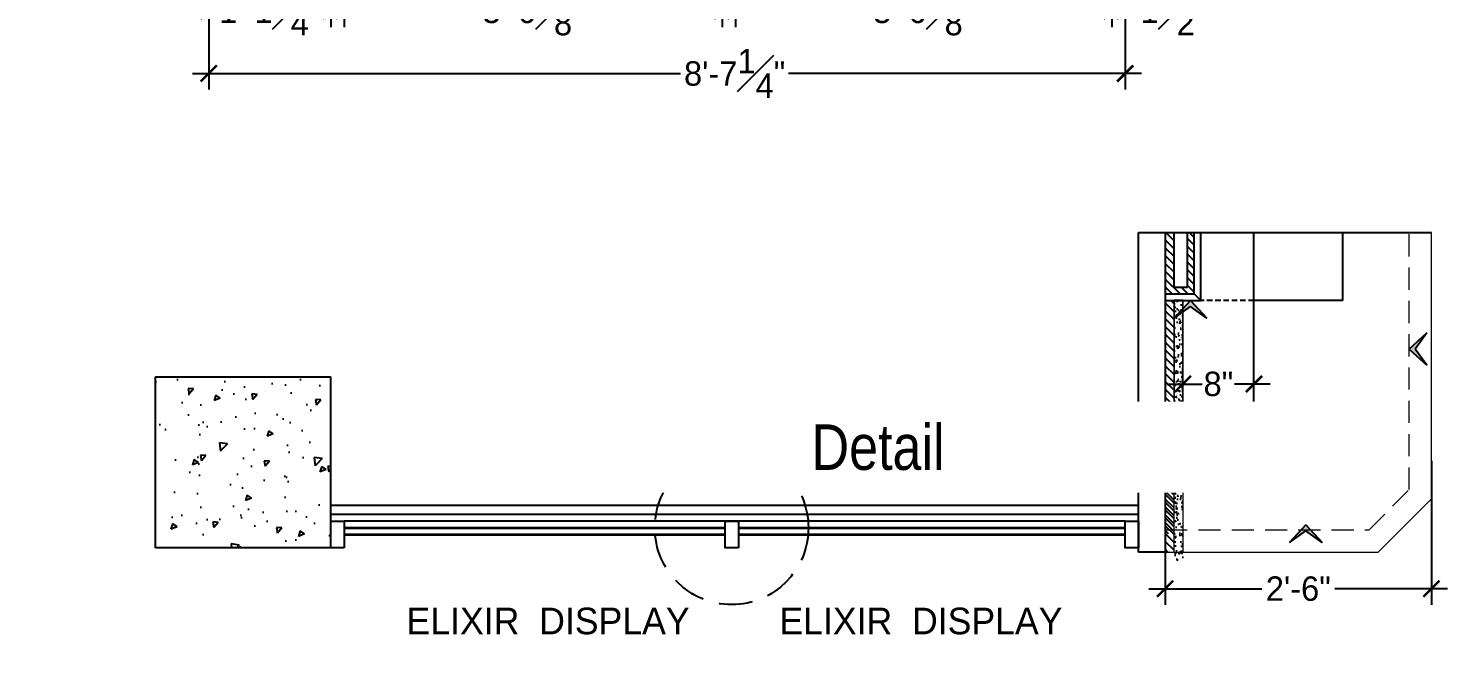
# Model space of a CAD drawing. Header units: inches. Extents: x -137722 to 81594, y -22256 to -1207.
# Drawn here: x -60980.6 to -60820.7, y -2159.5 to -2089.7 of the extents above; entities that cross this region are included whole.
import ezdxf

# ---------------------------------------------------------------- set-up
doc = ezdxf.new("R2010")
doc.units = ezdxf.units.IN
doc.header["$LTSCALE"] = 0.05
doc.header["$MEASUREMENT"] = 0
doc.header["$PDMODE"] = 3
doc.header["$PDSIZE"] = -4
doc.linetypes.add('A2-XREF-115_FURN$0$HIDDEN', pattern=[0.375, 0.25, -0.125])
doc.linetypes.add('DASHED2', pattern=[0.375, 0.25, -0.125])
doc.layers.get('Defpoints').update_dxf_attribs({"linetype": 'DASHED2'})
for name, color, linetype in [('00 floor', 7, 'Continuous'), ('Civil Dimension - Text', 7, 'Continuous'), ('Flooring Hatch', 251, 'Continuous'), ('HATCH', 251, 'Continuous'), ('text', 176, 'Continuous'), ('Vector Graphics', 7, 'Continuous')]:
    doc.layers.add(name, color=color, linetype=linetype)
doc.layers.add('FURNITURE', color=36, linetype='Continuous', lineweight=18)
doc.layers.add('WALL', color=7, linetype='Continuous', lineweight=35)
doc.styles.add('4MMOF3-8', font='ARIALN.TTF', dxfattribs={"height": 5.12})
doc.styles.add('9-128OF1-4', font='stylu.ttf')
doc.dimstyles.new('DIM 1-4', dxfattribs={"dimtxt": 3.0792, "dimasz": 1.82, "dimexe": 1.82, "dimexo": 0, "dimgap": 0.09, "dimtad": 0, "dimzin": 0, "dimdsep": 46, "dimlunit": 4, "dimtxsty": '9-128OF1-4', "dimblk": 'ARCHTICK', "dimcen": 1.8125, "dimdle": 1.82, "dimclrd": 8, "dimclre": 8, "dimadec": 0, "dimazin": 0, "dimtfac": 1, "dimtofl": 0, "dimtmove": 0, "dimatfit": 3, "dimldrblk": 'OPEN90', "dimfxl": 1, "dimtolj": 1, "dimtzin": 0, "dimlwd": -1, "dimarcsym": 0})

# ---------------------------------------------------------------- blocks, each defined once
blk = doc.blocks.new('adwawd')
at = {"layer": 'Flooring Hatch', "ltscale": 50, "true_color": 0xcd6928, "transparency": 33554687}
h = blk.add_hatch(color=32, dxfattribs=at)
h.dxf.hatch_style = 1
h.paths.add_polyline_path([(-77941.34, -7094.04), (-77946.01, -7099.05), (-77941.34, -7095.73), (-77936.68, -7099.05)])
at = {"layer": 'Civil Dimension - Text', "color": 2, "ltscale": 50}
for p, q in [((-77941.34, -7094.04), (-77946.01, -7099.05)), ((-77941.34, -7094.04), (-77936.68, -7099.05)), ((-77946.01, -7099.05), (-77941.34, -7095.73)), ((-77936.68, -7099.05), (-77941.34, -7095.73))]:
    blk.add_line(p, q, dxfattribs=at)
blk = doc.blocks.new('_ArchTick')
at = {"color": 0, "const_width": 0.15}
blk.add_lwpolyline([(-0.5, -0.5), (0.5, 0.5)], dxfattribs=at)
blk = doc.blocks.new('*D542')
at = {"layer": 'Civil Dimension - Text', "color": 8, "lineweight": -2, "ltscale": 50, "transparency": 16777216}
for p, q in [((-60822.55, -2138.43), (-60822.55, -2154.66)), ((-60852.55, -2146.9), (-60852.55, -2154.66))]:
    blk.add_line(p, q, dxfattribs=at)
at = {"layer": 'Civil Dimension - Text', "color": 8, "ltscale": 50, "transparency": 16777216}
for p, q in [((-60854.37, -2152.84), (-60841.67, -2152.84)), ((-60820.73, -2152.84), (-60833.43, -2152.84))]:
    blk.add_line(p, q, dxfattribs=at)
at = {"layer": 'Defpoints', "color": 0, "ltscale": 50, "transparency": 16777216}
for p in [(-60822.55, -2138.43), (-60852.55, -2146.9), (-60822.55, -2152.84)]:
    blk.add_point(p, dxfattribs=at)
at = {"layer": 'Civil Dimension - Text', "color": 8, "ltscale": 50, "transparency": 16777216, "xscale": 1.82, "yscale": 1.82, "zscale": 1.82, "rotation": 180}
blk.add_blockref('_ArchTick', (-60852.55, -2152.84), dxfattribs=at)
at = {"layer": 'Civil Dimension - Text', "color": 8, "ltscale": 50, "transparency": 16777216, "xscale": 1.82, "yscale": 1.82, "zscale": 1.82}
blk.add_blockref('_ArchTick', (-60822.55, -2152.84), dxfattribs=at)
at = {"layer": 'Civil Dimension - Text', "color": 0, "ltscale": 50, "transparency": 16777216, "insert": (-60837.55, -2152.84), "char_height": 2.75, "attachment_point": 5, "style": '9-128OF1-4'}
blk.add_mtext('\\A1;2\'-6"', dxfattribs=at)
blk = doc.blocks.new('_Open90')
at = {"color": 0, "linetype": 'ByBlock', "lineweight": -2}
for p, q in [((0, 0), (-1, 0)), ((-0.5, 0.5), (0, 0)), ((0, 0), (-0.5, -0.5))]:
    blk.add_line(p, q, dxfattribs=at)
blk = doc.blocks.new('*D543')
at = {"layer": 'Civil Dimension - Text', "color": 8, "lineweight": -2, "ltscale": 50, "transparency": 16777216}
for p, q in [((-60850.55, -2130.72), (-60850.55, -2127.96)), ((-60842.55, -2130.72), (-60842.55, -2127.96))]:
    blk.add_line(p, q, dxfattribs=at)
at = {"layer": 'Civil Dimension - Text', "color": 8, "ltscale": 50, "transparency": 16777216}
for p, q in [((-60852.37, -2129.78), (-60848.38, -2129.78)), ((-60840.73, -2129.78), (-60844.72, -2129.78))]:
    blk.add_line(p, q, dxfattribs=at)
at = {"layer": 'Defpoints', "color": 0, "ltscale": 50, "transparency": 16777216}
for p in [(-60850.55, -2130.72), (-60842.55, -2129.78), (-60842.55, -2130.72)]:
    blk.add_point(p, dxfattribs=at)
at = {"layer": 'Civil Dimension - Text', "color": 8, "ltscale": 50, "transparency": 16777216, "xscale": 1.82, "yscale": 1.82, "zscale": 1.82, "rotation": 180}
blk.add_blockref('_ArchTick', (-60850.55, -2129.78), dxfattribs=at)
at = {"layer": 'Civil Dimension - Text', "color": 8, "ltscale": 50, "transparency": 16777216, "xscale": 1.82, "yscale": 1.82, "zscale": 1.82}
blk.add_blockref('_ArchTick', (-60842.55, -2129.78), dxfattribs=at)
at = {"layer": 'Civil Dimension - Text', "color": 0, "ltscale": 50, "transparency": 16777216, "insert": (-60846.55, -2129.78), "char_height": 2.75, "attachment_point": 5, "style": '9-128OF1-4'}
blk.add_mtext('\\A1;8"', dxfattribs=at)
blk = doc.blocks.new('*D548')
at = {"layer": 'Civil Dimension - Text', "color": 8, "lineweight": -2, "ltscale": 50, "transparency": 16777216}
for p, q in [((-60945.04, -2081.19), (-60945.04, -2089.57)), ((-60902.45, -2081.19), (-60902.45, -2089.57))]:
    blk.add_line(p, q, dxfattribs=at)
at = {"layer": 'Civil Dimension - Text', "color": 8, "ltscale": 50, "transparency": 16777216}
for p, q in [((-60946.86, -2087.75), (-60930.68, -2087.75)), ((-60900.63, -2087.75), (-60916.81, -2087.75))]:
    blk.add_line(p, q, dxfattribs=at)
at = {"layer": 'Defpoints', "color": 0, "ltscale": 50, "transparency": 16777216}
for p in [(-60945.04, -2081.19), (-60902.45, -2081.19), (-60902.45, -2087.75)]:
    blk.add_point(p, dxfattribs=at)
at = {"layer": 'Civil Dimension - Text', "color": 8, "ltscale": 50, "transparency": 16777216, "xscale": 1.82, "yscale": 1.82, "zscale": 1.82, "rotation": 180}
blk.add_blockref('_ArchTick', (-60945.04, -2087.75), dxfattribs=at)
at = {"layer": 'Civil Dimension - Text', "color": 8, "ltscale": 50, "transparency": 16777216, "xscale": 1.82, "yscale": 1.82, "zscale": 1.82}
blk.add_blockref('_ArchTick', (-60902.45, -2087.75), dxfattribs=at)
at = {"layer": 'Civil Dimension - Text', "color": 0, "ltscale": 50, "transparency": 16777216, "insert": (-60923.75, -2087.75), "char_height": 2.75, "attachment_point": 5, "style": '9-128OF1-4'}
blk.add_mtext('\\A1;3\'-6{\\H1x;\\S5#8;}"', dxfattribs=at)
blk = doc.blocks.new('*D550')
at = {"layer": 'Civil Dimension - Text', "color": 8, "lineweight": -2, "ltscale": 50, "transparency": 16777216}
for p, q in [((-60900.95, -2081.19), (-60900.95, -2089.57)), ((-60858.55, -2081.19), (-60858.55, -2089.57))]:
    blk.add_line(p, q, dxfattribs=at)
at = {"layer": 'Civil Dimension - Text', "color": 8, "ltscale": 50, "transparency": 16777216}
for p, q in [((-60902.77, -2087.75), (-60886.76, -2087.75)), ((-60856.73, -2087.75), (-60872.74, -2087.75))]:
    blk.add_line(p, q, dxfattribs=at)
at = {"layer": 'Defpoints', "color": 0, "ltscale": 50, "transparency": 16777216}
for p in [(-60900.95, -2081.19), (-60858.55, -2081.19), (-60858.55, -2087.75)]:
    blk.add_point(p, dxfattribs=at)
at = {"layer": 'Civil Dimension - Text', "color": 8, "ltscale": 50, "transparency": 16777216, "xscale": 1.82, "yscale": 1.82, "zscale": 1.82, "rotation": 180}
blk.add_blockref('_ArchTick', (-60900.95, -2087.75), dxfattribs=at)
at = {"layer": 'Civil Dimension - Text', "color": 8, "ltscale": 50, "transparency": 16777216, "xscale": 1.82, "yscale": 1.82, "zscale": 1.82}
blk.add_blockref('_ArchTick', (-60858.55, -2087.75), dxfattribs=at)
at = {"layer": 'Civil Dimension - Text', "color": 0, "ltscale": 50, "transparency": 16777216, "insert": (-60879.75, -2087.75), "char_height": 2.75, "attachment_point": 5, "style": '9-128OF1-4'}
blk.add_mtext('\\A1;3\'-6{\\H1x;\\S3#8;}"', dxfattribs=at)
blk = doc.blocks.new('*D551')
at = {"layer": 'Civil Dimension - Text', "color": 8, "lineweight": -2, "ltscale": 50, "transparency": 16777216}
for p, q in [((-60960.29, -2081.19), (-60960.29, -2096.62)), ((-60857.05, -2082.79), (-60857.05, -2096.62))]:
    blk.add_line(p, q, dxfattribs=at)
at = {"layer": 'Civil Dimension - Text', "color": 8, "ltscale": 50, "transparency": 16777216}
for p, q in [((-60962.11, -2094.8), (-60907.13, -2094.8)), ((-60855.23, -2094.8), (-60894.96, -2094.8))]:
    blk.add_line(p, q, dxfattribs=at)
at = {"layer": 'Defpoints', "color": 0, "ltscale": 50, "transparency": 16777216}
for p in [(-60960.29, -2081.19), (-60857.05, -2082.79), (-60857.05, -2094.8)]:
    blk.add_point(p, dxfattribs=at)
at = {"layer": 'Civil Dimension - Text', "color": 8, "ltscale": 50, "transparency": 16777216, "xscale": 1.82, "yscale": 1.82, "zscale": 1.82, "rotation": 180}
blk.add_blockref('_ArchTick', (-60960.29, -2094.8), dxfattribs=at)
at = {"layer": 'Civil Dimension - Text', "color": 8, "ltscale": 50, "transparency": 16777216, "xscale": 1.82, "yscale": 1.82, "zscale": 1.82}
blk.add_blockref('_ArchTick', (-60857.05, -2094.8), dxfattribs=at)
at = {"layer": 'Civil Dimension - Text', "color": 0, "ltscale": 50, "transparency": 16777216, "insert": (-60901.04, -2094.8), "char_height": 2.75, "attachment_point": 5, "style": '9-128OF1-4'}
blk.add_mtext('\\A1;8\'-7{\\H1x;\\S1#4;}"', dxfattribs=at)
blk = doc.blocks.new('*D553')
at = {"layer": 'Civil Dimension - Text', "color": 8, "lineweight": -2, "ltscale": 50, "transparency": 16777216}
for p, q in [((-60858.55, -2081.19), (-60858.55, -2089.57)), ((-60857.05, -2085.4), (-60857.05, -2089.57))]:
    blk.add_line(p, q, dxfattribs=at)
at = {"layer": 'Civil Dimension - Text', "color": 8, "ltscale": 50, "transparency": 16777216}
for p, q in [((-60860.37, -2087.75), (-60855.23, -2087.75)), ((-60854.6, -2087.75), (-60857.05, -2087.75))]:
    blk.add_line(p, q, dxfattribs=at)
at = {"layer": 'Defpoints', "color": 0, "ltscale": 50, "transparency": 16777216}
for p in [(-60858.55, -2081.19), (-60857.05, -2085.4), (-60857.05, -2087.75)]:
    blk.add_point(p, dxfattribs=at)
at = {"layer": 'Civil Dimension - Text', "color": 8, "ltscale": 50, "transparency": 16777216, "xscale": 1.82, "yscale": 1.82, "zscale": 1.82, "rotation": 180}
blk.add_blockref('_ArchTick', (-60858.55, -2087.75), dxfattribs=at)
at = {"layer": 'Civil Dimension - Text', "color": 8, "ltscale": 50, "transparency": 16777216, "xscale": 1.82, "yscale": 1.82, "zscale": 1.82}
blk.add_blockref('_ArchTick', (-60857.05, -2087.75), dxfattribs=at)
at = {"layer": 'Civil Dimension - Text', "color": 0, "ltscale": 50, "transparency": 16777216, "insert": (-60851.62, -2087.75), "char_height": 2.75, "attachment_point": 5, "style": '9-128OF1-4'}
blk.add_mtext('\\A1;1{\\H1x;\\S1#2;}"', dxfattribs=at)
blk = doc.blocks.new('*D554')
at = {"layer": 'Civil Dimension - Text', "color": 8, "lineweight": -2, "ltscale": 50, "transparency": 16777216}
for p, q in [((-60960.29, -2081.19), (-60960.29, -2089.57)), ((-60946.54, -2083.9), (-60946.54, -2089.57))]:
    blk.add_line(p, q, dxfattribs=at)
at = {"layer": 'Civil Dimension - Text', "color": 8, "ltscale": 50, "transparency": 16777216}
for p, q in [((-60962.11, -2087.75), (-60959.91, -2087.75)), ((-60944.72, -2087.75), (-60946.91, -2087.75))]:
    blk.add_line(p, q, dxfattribs=at)
at = {"layer": 'Defpoints', "color": 0, "ltscale": 50, "transparency": 16777216}
for p in [(-60960.29, -2081.19), (-60946.54, -2083.9), (-60960.29, -2087.75)]:
    blk.add_point(p, dxfattribs=at)
at = {"layer": 'Civil Dimension - Text', "color": 8, "ltscale": 50, "transparency": 16777216, "xscale": 1.82, "yscale": 1.82, "zscale": 1.82, "rotation": 180}
blk.add_blockref('_ArchTick', (-60960.29, -2087.75), dxfattribs=at)
at = {"layer": 'Civil Dimension - Text', "color": 8, "ltscale": 50, "transparency": 16777216, "xscale": 1.82, "yscale": 1.82, "zscale": 1.82}
blk.add_blockref('_ArchTick', (-60946.54, -2087.75), dxfattribs=at)
at = {"layer": 'Civil Dimension - Text', "color": 0, "ltscale": 50, "transparency": 16777216, "insert": (-60953.41, -2087.75), "char_height": 2.75, "attachment_point": 5, "style": '9-128OF1-4'}
blk.add_mtext('\\A1;1\'-1{\\H1x;\\S3#4;}"', dxfattribs=at)

msp = doc.modelspace()

# ---------------------------------------------------------------- hatches: boundary and pattern name
at = {"layer": 'Civil Dimension - Text', "ltscale": 50, "true_color": 0x939598}
h = msp.add_hatch(dxfattribs=at)
h.set_pattern_fill('AR-CONC', color=252, angle=180)
h.set_pattern_definition([(230, (-126519.5695, -5652.842), (-7.1726018, 0.62752135), [0.75, -8.25]), (175, (-126519.5695, -5652.842), (1.3875133, -7.5219213), [0.6, -6.6]), (280.451444, (-126520.167, -5652.79), (-5.7850885, -6.8943999), [0.6374019, -7.0114211]), (226.1842, (-126519.5695, -5654.842), (-10.6724133, 1.6551928), [1.125, -12.375]), (276.635635, (-126520.459, -5654.704), (-9.3466195, -9.741186), [0.9561034, -10.5171376]), (171.184164, (-126519.57, -5654.842), (-9.3466195, -9.741186), [0.9, -9.9]), (201, (-126520.5695, -5654.342), (-5.9690705, 4.0261889), [0.75, -8.25]), (146, (-126520.5695, -5654.342), (-2.4331533, -7.25150045), [0.6, -6.6]), (251.451445, (-126521.067, -5654.0065), (-8.4022238, -3.2253115), [0.6374019, -7.0114211]), (217.5, (-126519.5695, -5652.842), (-0.12159855, -3.32893854), [0, -6.52, 0, -6.7, 0, -6.625]), (187.5, (-126519.5695, -5652.842), (-2.63069537, -3.94411712), [0, -3.82, 0, -6.37, 0, -2.525]), (147.5, (-126517.3395, -5652.842), (-5.33822436, 0.22554872), [0, -2.5, 0, -7.8, 0, -10.35]), (137.5, (-126516.3395, -5652.842), (-5.8318617, -1.00104982), [0, -3.25, 0, -5.18, 0, -7.35])])
h.paths.add_polyline_path([(-60946.5363, -2128.9734), (-60966.2863, -2128.9734), (-60966.2863, -2148.2234), (-60946.5363, -2148.2234)])
at = {"layer": 'HATCH', "ltscale": 50, "true_color": 0xb3691e}
h = msp.add_hatch(dxfattribs=at)
h.set_pattern_fill('ANSI31', color=32, scale=5, angle=90)
h.paths.add_polyline_path([(-60851.5521, -2112.7273), (-60852.5448, -2112.7273), (-60852.5448, -2119.6363), (-60849.2948, -2119.6363), (-60849.2948, -2112.7273), (-60850.0448, -2112.7273), (-60850.0448, -2118.8863), (-60851.5521, -2118.8863)])
h = msp.add_hatch(dxfattribs=at)
h.set_pattern_fill('ANSI31', color=32, scale=5, angle=90)
h.set_pattern_definition([(135, (-106431.3663, 77372.7812), (-0.4419417382, -0.4419417382), [])])
edge = h.paths.add_edge_path()
edge.add_line((-60852.5512, -2120.3863), (-60852.5512, -2146.7404))
edge.add_arc((-60850.3726, -2154.4235), 7.986, 98.486899, 105.831074, ccw=False)
edge.add_line((-60851.5512, -2146.5249), (-60851.5512, -2120.3863))
edge.add_line((-60851.5512, -2120.3863), (-60852.5512, -2120.3863))
at = {"layer": 'HATCH', "ltscale": 50, "true_color": 0x939598}
h = msp.add_hatch(dxfattribs=at)
h.set_pattern_fill('AR-CONC', color=252, scale=0.19685, angle=90)
h.set_pattern_definition([(140, (-69168.3593, 64441.3202), (0.123527825, 1.411929493), [0.147637795, -1.624015748]), (85, (-69168.3593, 64441.3202), (-1.480693177, -0.273132546), [0.118110236, -1.299212598]), (190.4514445, (-69168.349, 64441.4378), (-1.357165337, 1.138796942), [0.12547282, -1.380201008]), (136.1842, (-69168.753, 64441.3202), (0.325825356, 2.10086876), [0.22145669, -2.43602362]), (186.6356355, (-69168.7259, 64441.4952), (-1.9175563, 1.83988572), [0.188209335, -2.07030268]), (81.184164, (-69168.753, 64441.3202), (-1.9175563, 1.83988572), [0.177165354, -1.9488189]), (111, (-69168.6546, 64441.517), (0.792556871, 1.175013882), [0.147637795, -1.624015748]), (56, (-69168.6546, 64441.517), (-1.42746072, 0.47896719), [0.118110236, -1.299212598]), (161.4514447, (-69168.5886, 64441.615), (-0.634903844, 1.653981057), [0.125472815, -1.380201008]), (127.5, (-69168.35933, 64441.32016), (-0.655302862, 0.023936723), [0, -1.283464567, 0, -1.318897638, 0, -1.304133858]), (97.5, (-69168.3593, 64441.3202), (-0.776401008, 0.51785342), [0, -0.751968504, 0, -1.253937008, 0, -0.497047244]), (57.5, (-69168.35933, 64440.8812), (0.044399354, 1.0508315673), [0, -0.492125984, 0, -1.535433071, 0, -2.037401575]), (47.5, (-69168.3593, 64440.6843), (-0.197057052, 1.14800427), [0, -0.63976378, 0, -1.01968504, 0, -1.446850394])])
h.paths.add_polyline_path([(-60851.5512, -2149.6985), (-60850.5512, -2149.6985), (-60850.5512, -2120.3863), (-60851.5512, -2120.3863)])
at = {"layer": 'HATCH', "ltscale": 50, "true_color": 0xb3691e}
h = msp.add_hatch(dxfattribs=at)
h.set_pattern_fill('ANSI31', color=32, scale=5, angle=90)
h.set_pattern_definition([(135, (-69168.35933, 64503.7342), (-0.441941738, -0.441941738), [])])
edge = h.paths.add_edge_path()
edge.add_line((-60852.5512, -2148.6985), (-60851.5512, -2148.6985))
edge.add_line((-60851.5512, -2148.6985), (-60851.5512, -2135.5249))
edge.add_arc((-60850.3726, -2143.4235), 7.986, 98.486899, 105.831074)
edge.add_line((-60852.5512, -2135.7404), (-60852.5512, -2148.6985))

# ---------------------------------------------------------------- linework, layer by layer
at = {"ltscale": 50}
for p, q in [((-60855.5512, -2112.7273), (-60822.5512, -2112.7273)), ((-60851.5521, -2118.8863), (-60851.5521, -2112.7273)), ((-60850.0448, -2118.8863), (-60850.0448, -2112.7273)), ((-60849.2948, -2119.6363), (-60849.2948, -2112.7273)), ((-60848.5448, -2120.3863), (-60848.5448, -2112.7273)), ((-60842.5512, -2141.3863), (-60842.5512, -2112.7273)), ((-60832.5348, -2120.3863), (-60832.5348, -2112.7273)), ((-60852.5448, -2119.6363), (-60849.2948, -2119.6363)), ((-60851.5521, -2118.8863), (-60850.0448, -2118.8863)), ((-60849.2948, -2119.6363), (-60848.5448, -2120.3863)), ((-60852.5448, -2120.3863), (-60848.5448, -2120.3863)), ((-60850.5448, -2120.3863), (-60851.5448, -2120.3863)), ((-60832.5348, -2120.3863), (-60842.5448, -2120.3863)), ((-60850.5512, -2141.3863), (-60842.5512, -2141.3863))]:
    msp.add_line(p, q, dxfattribs=at)
at = {"linetype": 'A2-XREF-115_FURN$0$HIDDEN', "ltscale": 50}
msp.add_line((-60842.5448, -2120.3863), (-60848.5448, -2120.3863), dxfattribs=at)
at = {"layer": '00 floor'}
for p, q in [((-60855.5512, -2143.4734), (-60946.5363, -2143.4734)), ((-60855.5512, -2144.4734), (-60946.5363, -2144.4734)), ((-60857.0512, -2145.2234), (-60945.0363, -2145.2234))]:
    msp.add_line(p, q, dxfattribs=at)
for points in [[(-60945.0363, -2148.2234), (-60946.5363, -2148.2234), (-60946.5363, -2145.2234), (-60945.0363, -2145.2234)], [(-60900.6238, -2148.2234), (-60902.1238, -2148.2234), (-60902.1238, -2145.2234), (-60900.6238, -2145.2234)], [(-60855.5512, -2148.2234), (-60857.0512, -2148.2234), (-60857.0512, -2145.2234), (-60855.5512, -2145.2234)]]:
    msp.add_lwpolyline(points, close=True, dxfattribs=at)
at = {"layer": 'Civil Dimension - Text', "ltscale": 50}
for p, q in [((-60855.5512, -2148.6985), (-60855.5512, -2112.7273)), ((-60852.5512, -2112.7273), (-60852.5512, -2148.332)), ((-60855.5512, -2134.4076), (-60855.5512, -2133.4076)), ((-60852.5512, -2148.6985), (-60855.5512, -2148.6985))]:
    msp.add_line(p, q, dxfattribs=at)
at = {"layer": 'FURNITURE', "ltscale": 50}
for p, q in [((-60852.5512, -2112.7273), (-60852.5512, -2148.7667)), ((-60851.5448, -2120.3863), (-60851.5512, -2141.0483)), ((-60851.5512, -2148.6985), (-60851.5448, -2120.3863)), ((-60850.5448, -2120.3863), (-60850.5512, -2139.5632)), ((-60850.5448, -2120.3863), (-60850.5512, -2139.5632))]:
    msp.add_line(p, q, dxfattribs=at)
at = {"layer": 'FURNITURE', "color": 6, "linetype": 'A2-XREF-115_FURN$0$HIDDEN', "ltscale": 200}
for p, q in [((-60825.0512, -2141.6629), (-60825.0512, -2112.7273)), ((-60829.5867, -2146.1985), (-60825.0512, -2141.6629)), ((-60852.5512, -2146.1985), (-60829.5867, -2146.1985))]:
    msp.add_line(p, q, dxfattribs=at)
at = {"layer": 'FURNITURE', "color": 6, "ltscale": 50}
for p, q in [((-60822.5512, -2142.6985), (-60822.5512, -2112.7273)), ((-60850.5448, -2120.3863), (-60850.5512, -2141.0483)), ((-60850.5448, -2120.3863), (-60850.5512, -2141.0483)), ((-60850.5512, -2141.0483), (-60850.5448, -2120.3863)), ((-60850.5448, -2120.8002), (-60850.5512, -2148.6985)), ((-60828.5512, -2148.6985), (-60822.5512, -2142.6985)), ((-60852.5512, -2148.6985), (-60828.5512, -2148.6985))]:
    msp.add_line(p, q, dxfattribs=at)
at = {"layer": 'FURNITURE', "ltscale": 50}
for points in [[(-60852.5448, -2112.7273), (-60852.5448, -2119.8704)], [(-60852.5448, -2119.8704), (-60852.5512, -2148.6985)]]:
    msp.add_lwpolyline(points, dxfattribs=at)
at = {"layer": 'FURNITURE', "color": 6, "ltscale": 50}
msp.add_lwpolyline([(-60850.5512, -2141.0483), (-60850.5448, -2120.8002)], dxfattribs=at)
at = {"layer": 'Vector Graphics', "color": 1, "linetype": 'Continuous', "ltscale": 3}
for p, q in [((-60966.2863, -2128.9734), (-60946.5363, -2128.9734)), ((-60966.2863, -2148.2234), (-60966.2863, -2128.9734)), ((-60946.5363, -2148.2234), (-60946.5363, -2128.9734)), ((-60946.5363, -2148.2234), (-60966.2863, -2148.2234))]:
    msp.add_line(p, q, dxfattribs=at)
at = {"layer": 'WALL'}
for p, q in [((-60945.0363, -2145.9734), (-60902.1238, -2145.9734)), ((-60945.0363, -2146.7234), (-60902.1238, -2146.7234)), ((-60900.6238, -2145.9734), (-60857.0512, -2145.9734)), ((-60900.6238, -2146.7234), (-60857.0512, -2146.7234))]:
    msp.add_line(p, q, dxfattribs=at)

# ---------------------------------------------------------------- block references
at = {"layer": 'Civil Dimension - Text', "xscale": -0.3918184986101589, "yscale": 0.3918184986101589, "zscale": 0.3918184986101589}
for p in [(-91388.5532, 659.1887), (-91375.5575, 633.9306)]:
    msp.add_blockref('adwawd', p, dxfattribs=at)
at = {"layer": 'Civil Dimension - Text', "xscale": -0.3918184986101589, "yscale": 0.3918184986101589, "zscale": 0.3918184986101589, "rotation": 90}
msp.add_blockref('adwawd', (-63604.6262, -32664.6933), dxfattribs=at)

# ---------------------------------------------------------------- texts
at = {"layer": 'text', "ltscale": 50, "insert": (-60864.1157, -2156.4864), "char_height": 3, "attachment_point": 6, "style": '4MMOF3-8', "bg_fill": 2}
msp.add_mtext_dynamic_manual_height_columns('{\\fStylus BT|b0|i0|c0|p34;ELIXIR  DISPLAY}', width=164.542099, gutter_width=15.396, heights=[0], dxfattribs=at)

# ---------------------------------------------------------------- dimensions: what is measured, and where the dimension line sits
at = {"layer": 'Civil Dimension - Text', "ltscale": 50}
for base, p1, p2, picture, middle in [((-60857.0512, -2094.8042), (-60960.2863, -2081.1893), (-60857.0512, -2082.785), '*D551', (-60901.0438, -2094.8042)), ((-60857.0512, -2087.7527), (-60858.5512, -2081.1893), (-60857.0512, -2085.3985), '*D553', (-60851.6189, -2087.0598))]:
    dim = msp.add_linear_dim(base=base, p1=p1, p2=p2, dimstyle='DIM 1-4', override={"dimtxt": 2.75, "dimdec": 3, "dimtdec": 3, "dimtmove": 1, "dimfxl": 0, "dimfrac": 1, "dimarcsym": 1}, dxfattribs=at)
    dim.commit()
    dim.dimension.update_dxf_attribs({"geometry": picture, "text_midpoint": middle, "dimtype": 160})
for base, p1, p2, override, picture, middle in [((-60960.2863, -2087.7527), (-60946.5363, -2083.9044), (-60960.2863, -2081.1893), {"dimtxt": 2.75, "dimdec": 3, "dimtdec": 3, "dimtmove": 1, "dimfxl": 0, "dimfrac": 1, "dimarcsym": 1}, '*D554', (-60953.4113, -2087.7527)), ((-60902.45377, -2087.75272), (-60945.03633, -2081.18926), (-60902.45377, -2081.18926), {"dimtxt": 2.75, "dimdec": 3, "dimtdec": 3, "dimfxl": 0, "dimfrac": 1, "dimarcsym": 1}, '*D548', (-60923.74505, -2087.75272)), ((-60858.5512, -2087.7527), (-60900.9538, -2081.1893), (-60858.5512, -2081.1893), {"dimtxt": 2.75, "dimdec": 3, "dimtdec": 3, "dimtmove": 1, "dimfxl": 0, "dimfrac": 1, "dimarcsym": 1}, '*D550', (-60879.7525, -2087.7527))]:
    dim = msp.add_linear_dim(base=base, p1=p1, p2=p2, dimstyle='DIM 1-4', override=override, dxfattribs=at)
    dim.commit()
    dim.dimension.update_dxf_attribs({"geometry": picture, "text_midpoint": middle})
for base, p1, p2, picture, middle in [((-60842.5512, -2129.783), (-60850.548, -2130.7173), (-60842.5512, -2130.7173), '*D543', (-60846.5496, -2129.783)), ((-60822.5512, -2152.8439), (-60852.5512, -2146.9035), (-60822.5512, -2138.4346), '*D542', (-60837.5512, -2152.8439))]:
    dim = msp.add_linear_dim(base=base, p1=p1, p2=p2, angle=180, dimstyle='DIM 1-4', override={"dimtxt": 2.75, "dimdec": 3, "dimtdec": 3, "dimtmove": 1, "dimfxl": 0, "dimfrac": 1, "dimarcsym": 1}, dxfattribs=at)
    dim.commit()
    dim.dimension.update_dxf_attribs({"geometry": picture, "text_midpoint": middle})

# ---------------------------------------------------------------- next in the draw order: texts
at = {"layer": 'text', "ltscale": 50, "insert": (-60906.1136, -2156.4864), "char_height": 3, "attachment_point": 6, "style": '4MMOF3-8', "bg_fill": 2}
msp.add_mtext_dynamic_manual_height_columns('{\\fStylus BT|b0|i0|c0|p34;ELIXIR  DISPLAY}', width=164.542099, gutter_width=15.396, heights=[0], dxfattribs=at)

# ---------------------------------------------------------------- next in the draw order: linework, layer by layer
at = {"linetype": 'A2-XREF-115_FURN$0$HIDDEN', "ltscale": 300}
msp.add_circle((-60901.3816, -2145.9753), 8.6474, dxfattribs=at)

# ---------------------------------------------------------------- next in the draw order: texts
at = {"layer": 'text', "ltscale": 50, "insert": (-60935.6564, -2136.9228), "char_height": 5.12, "width": 100.677375, "attachment_point": 4, "style": '4MMOF3-8', "bg_fill": 2}
msp.add_mtext('\\pi43.27511;Detail', dxfattribs=at)

doc.saveas('drawing.dxf')
